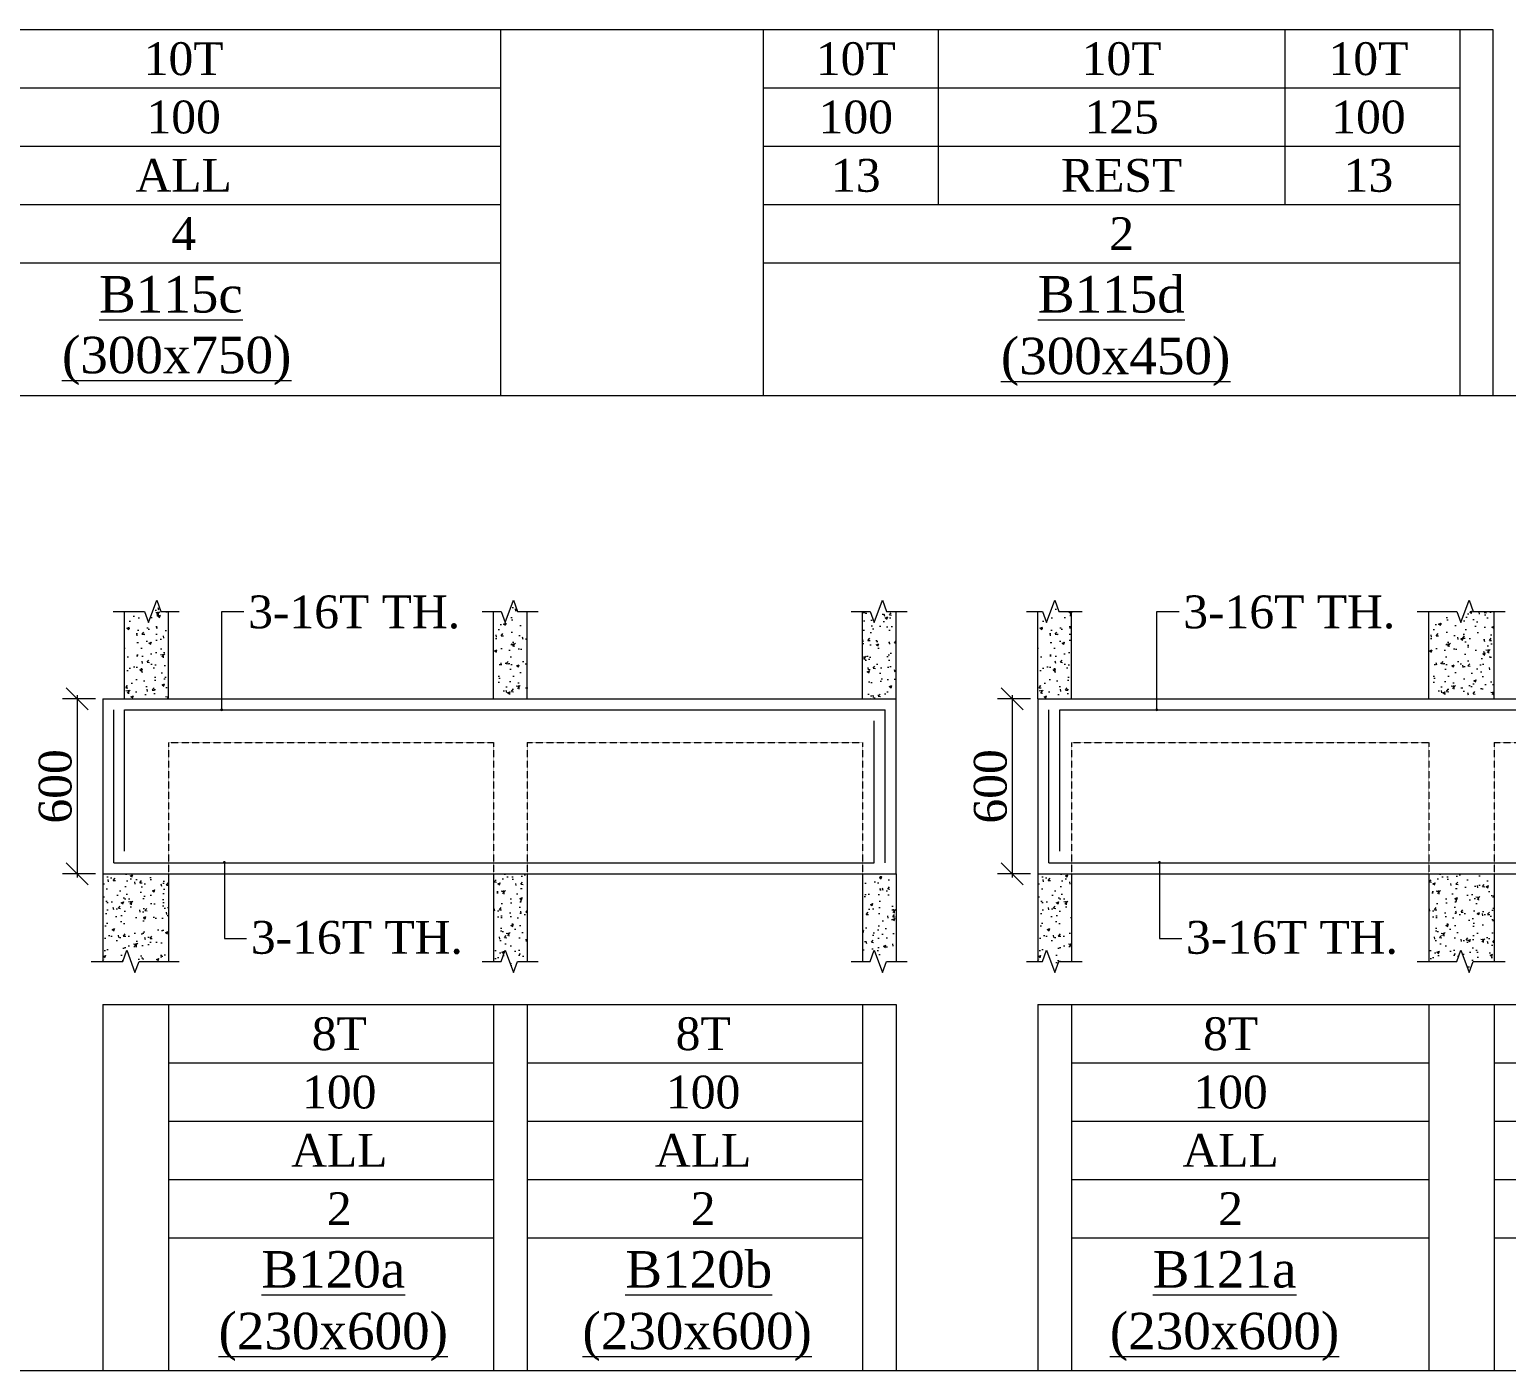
# Model space of a CAD drawing. Header units: millimetres. Extents: x 9781889 to 10654170, y -7832723 to -7608561.
# Drawn here: x 10346951 to 10357078, y -7779380 to -7770183 of the extents above; entities that cross this region are included whole.
import ezdxf
from ezdxf.enums import TextEntityAlignment as Align

# ---------------------------------------------------------------- set-up
doc = ezdxf.new("R2010")
doc.units = ezdxf.units.MM
doc.header["$LTSCALE"] = 10
doc.header["$PDMODE"] = 3
doc.linetypes.add('HIDDEN', pattern=[0.375, 0.25, -0.125])
for name, color, linetype, lineweight in [('S-CUT OUT LINE', 9, 'Continuous', 0), ('S-DIM L.S.', 7, 'Continuous', 0), ('S-HATCH', 8, 'Continuous', 0), ('S-L.S.SECTION', 5, 'Continuous', 0), ('S-L.S.SLAB LINE', 252, 'HIDDEN', 0), ('S-L.S.STEEL', 1, 'Continuous', 9), ('S-SECTION MARK', 7, 'Continuous', 0), ('S-SHEET', 251, 'Continuous', 0), ('S-TEXT', 7, 'Continuous', 0), ('S-TEXT L.S. BEAM NO.', 30, 'Continuous', 0), ('S-TEXT. L.S.', 7, 'Continuous', 0)]:
    doc.layers.add(name, color=color, linetype=linetype, lineweight=lineweight)
doc.styles.add('135', font='arial.ttf', dxfattribs={"width": 0.8, "height": 135})
doc.styles.get("Standard").update_dxf_attribs({"font": 'arial.ttf'})
doc.styles.add('TEXT', font='times.ttf')
doc.dimstyles.new('75', dxfattribs={"dimtxt": 135, "dimasz": 90, "dimexe": 0.1, "dimexo": 0.03, "dimgap": 0.09, "dimtad": 1, "dimdec": 0, "dimzin": 0, "dimdsep": 46, "dimtxsty": '135', "dimblk": 'ARCHTICK', "dimcen": 0.09, "dimclrd": 256, "dimclre": 256, "dimclrt": 256, "dimadec": 0, "dimazin": 0, "dimtfac": 1, "dimtdec": 0, "dimtofl": 0, "dimtmove": 1, "dimatfit": 3, "dimldrblk": 'DOTSMALL', "dimfxl": 1, "dimtolj": 1, "dimtzin": 0, "dimlwd": -1, "dimlwe": -1, "dimarcsym": 0})
doc.dimstyles.new('SETU_1', dxfattribs={"dimtxt": 200, "dimasz": 150, "dimexe": 100, "dimexo": 50, "dimgap": 35, "dimtad": 1, "dimdec": 0, "dimzin": 0, "dimdsep": 46, "dimtxsty": 'Standard', "dimblk": 'OBLIQUE', "dimcen": 150, "dimdle": 25, "dimclrd": 256, "dimclre": 7, "dimclrt": 256, "dimadec": 0, "dimazin": 0, "dimtfac": 1, "dimtdec": 0, "dimtofl": 0, "dimtmove": 1, "dimatfit": 3, "dimfxl": 1, "dimtolj": 1, "dimtzin": 0, "dimlwd": -1, "dimlwe": 5, "dimarcsym": 1})
pattern_1 = [(50, (322776.84, 63975.86), (182.184669, -15.9390855), [19.05, -209.55]), (355, (322776.84, 63975.86), (-35.2434214, 191.0568452), [15.24, -167.6405842]), (100.4514447, (322792.02, 63974.54), (146.941247, 175.117752), [16.1900088, -178.0902446]), (46.1842, (322776.84, 64026.66), (271.079041, -42.042328), [28.575, -314.325]), (96.6355576, (322799.43, 64023.16), (237.404134, 247.4261246), [24.285023, -267.135608]), (351.1841512, (322776.84, 64026.66), (237.404134, 247.4261246), [22.859967, -251.459732]), (21, (322802.24, 64013.96), (151.6143913, -102.2651982), [19.05, -209.55]), (326, (322802.24, 64013.96), (61.8020283, 184.187966), [15.24, -167.64]), (71.451445, (322814.87, 64005.44), (213.4164193, 81.922769), [16.1900088, -178.0899376]), (37.5, (322776.84, 63975.864), (3.08860325, 84.55503887), [0, -165.608, 0, -170.18, 0, -168.275]), (7.5, (322776.84, 63975.86), (66.8196625, 100.1805748), [0, -97.028, 0, -161.798, 0, -64.135]), (327.5, (322720.2, 63975.864), (135.59059517, -5.728744), [0, -63.5, 0, -198.12, 0, -262.89]), (317.5, (322694.8, 63975.86), (148.1291814, 25.426491), [0, -82.55, 0, -131.572, 0, -186.69])]
pattern_2 = [(50, (315373.07, 50868), (182.184669, -15.9390855), [19.05, -209.55]), (355, (315373.07, 50868), (-35.2434214, 191.0568452), [15.24, -167.6405842]), (100.4514447, (315388.26, 50866.67), (146.941247, 175.117752), [16.1900088, -178.0902446]), (46.1842, (315373.07, 50918.8), (271.079041, -42.042328), [28.575, -314.325]), (96.6355576, (315395.66, 50915.3), (237.404134, 247.4261246), [24.285023, -267.135608]), (351.1841512, (315373.07, 50918.8), (237.404134, 247.4261246), [22.859967, -251.459732]), (21, (315398.47, 50906.1), (151.6143913, -102.2651982), [19.05, -209.55]), (326, (315398.47, 50906.1), (61.8020283, 184.187966), [15.24, -167.64]), (71.451445, (315411.11, 50897.58), (213.4164193, 81.922769), [16.1900088, -178.0899376]), (37.5, (315373.075, 50868), (3.08860325, 84.55503887), [0, -165.608, 0, -170.18, 0, -168.275]), (7.5, (315373.075, 50868), (66.8196625, 100.1805748), [0, -97.028, 0, -161.798, 0, -64.135]), (327.5, (315316.43, 50868), (135.59059517, -5.728744), [0, -63.5, 0, -198.12, 0, -262.89]), (317.5, (315291.03, 50868), (148.1291814, 25.426491), [0, -82.55, 0, -131.572, 0, -186.69])]
pattern_3 = [(50, (329188.36, 63975.86), (182.184669, -15.9390855), [19.05, -209.55]), (355, (329188.36, 63975.86), (-35.2434214, 191.0568452), [15.24, -167.6405842]), (100.4514447, (329203.54, 63974.54), (146.941247, 175.117752), [16.1900088, -178.0902446]), (46.1842, (329188.36, 64026.66), (271.079041, -42.042328), [28.575, -314.325]), (96.6355576, (329210.95, 64023.16), (237.404134, 247.4261246), [24.285023, -267.135608]), (351.1841512, (329188.36, 64026.66), (237.404134, 247.4261246), [22.859967, -251.459732]), (21, (329213.76, 64013.96), (151.6143913, -102.2651982), [19.05, -209.55]), (326, (329213.76, 64013.96), (61.8020283, 184.187966), [15.24, -167.64]), (71.451445, (329226.39, 64005.44), (213.4164193, 81.922769), [16.1900088, -178.0899376]), (37.5, (329188.356, 63975.864), (3.08860325, 84.55503887), [0, -165.608, 0, -170.18, 0, -168.275]), (7.5, (329188.36, 63975.86), (66.8196625, 100.1805748), [0, -97.028, 0, -161.798, 0, -64.135]), (327.5, (329131.714, 63975.864), (135.59059517, -5.728744), [0, -63.5, 0, -198.12, 0, -262.89]), (317.5, (329106.31, 63975.86), (148.1291814, 25.426491), [0, -82.55, 0, -131.572, 0, -186.69])]

# ---------------------------------------------------------------- blocks, each defined once
blk = doc.blocks.new('_ArchTick')
at = {"color": 0, "linetype": 'ByBlock', "const_width": 0.15}
blk.add_lwpolyline([(-0.5, -0.5), (0.5, 0.5)], dxfattribs=at)
blk = doc.blocks.new('_Oblique')
at = {"color": 0, "linetype": 'ByBlock', "lineweight": -2}
blk.add_line((-0.5, -0.5), (0.5, 0.5), dxfattribs=at)
blk = doc.blocks.new('*D816')
at = {"layer": 'Defpoints', "color": 0, "transparency": 16777216}
for p in [(10347453, -7774774), (10347278, -7775974), (10347453, -7775974)]:
    blk.add_point(p, dxfattribs=at)
at = {"layer": 'S-DIM L.S.', "color": 7, "lineweight": 5, "transparency": 16777216}
for p, q in [((10347403, -7774774), (10347178, -7774774)), ((10347403, -7775974), (10347178, -7775974))]:
    blk.add_line(p, q, dxfattribs=at)
at = {"layer": 'S-DIM L.S.', "transparency": 16777216}
blk.add_line((10347278, -7774749), (10347278, -7775999), dxfattribs=at)
at = {"layer": 'S-DIM L.S.', "transparency": 16777216, "xscale": 150, "yscale": 150, "zscale": 150}
for p, rotation in [((10347278, -7774774), 90), ((10347278, -7775974), 270)]:
    blk.add_blockref('_Oblique', p, dxfattribs=dict(at, rotation=rotation))
at = {"layer": 'S-DIM L.S.', "transparency": 16777216, "insert": (10347128, -7775374), "char_height": 225, "attachment_point": 5, "rotation": 90, "style": 'TEXT'}
blk.add_mtext('\\A1;600', dxfattribs=at)
blk = doc.blocks.new('*D817')
at = {"layer": 'Defpoints', "color": 0, "transparency": 16777216}
for p in [(10353864, -7774774), (10353689, -7775974), (10353864, -7775974)]:
    blk.add_point(p, dxfattribs=at)
at = {"layer": 'S-DIM L.S.', "color": 7, "lineweight": 5, "transparency": 16777216}
for p, q in [((10353814, -7774774), (10353589, -7774774)), ((10353814, -7775974), (10353589, -7775974))]:
    blk.add_line(p, q, dxfattribs=at)
at = {"layer": 'S-DIM L.S.', "transparency": 16777216}
blk.add_line((10353689, -7774749), (10353689, -7775999), dxfattribs=at)
at = {"layer": 'S-DIM L.S.', "transparency": 16777216, "xscale": 150, "yscale": 150, "zscale": 150}
for p, rotation in [((10353689, -7774774), 90), ((10353689, -7775974), 270)]:
    blk.add_blockref('_Oblique', p, dxfattribs=dict(at, rotation=rotation))
at = {"layer": 'S-DIM L.S.', "transparency": 16777216, "insert": (10353540, -7775374), "char_height": 225, "attachment_point": 5, "rotation": 90, "style": 'TEXT'}
blk.add_mtext('\\A1;600', dxfattribs=at)

msp = doc.modelspace()

# ---------------------------------------------------------------- hatches: boundary and pattern name
at = {"layer": 'S-HATCH'}
h = msp.add_hatch(dxfattribs=at)
h.set_pattern_fill('AR-CONC', color=256)
h.set_pattern_definition([(50, (309111.56, 50868), (182.184669, -15.9390855), [19.05, -209.55]), (355, (309111.56, 50868), (-35.2434214, 191.0568452), [15.24, -167.6405842]), (100.4514447, (309126.74, 50866.67), (146.941247, 175.117752), [16.1900088, -178.0902446]), (46.1842, (309111.56, 50918.8), (271.079041, -42.042328), [28.575, -314.325]), (96.6355576, (309134.15, 50915.3), (237.404134, 247.4261246), [24.285023, -267.135608]), (351.1841512, (309111.56, 50918.8), (237.404134, 247.4261246), [22.859967, -251.459732]), (21, (309136.96, 50906.1), (151.6143913, -102.2651982), [19.05, -209.55]), (326, (309136.96, 50906.1), (61.8020283, 184.187966), [15.24, -167.64]), (71.451445, (309149.6, 50897.58), (213.4164193, 81.922769), [16.1900088, -178.0899376]), (37.5, (309111.56, 50868), (3.08860325, 84.55503887), [0, -165.608, 0, -170.18, 0, -168.275]), (7.5, (309111.56, 50868), (66.8196625, 100.1805748), [0, -97.028, 0, -161.798, 0, -64.135]), (327.5, (309054.92, 50868), (135.59059517, -5.728744), [0, -63.5, 0, -198.12, 0, -262.89]), (317.5, (309029.52, 50868), (148.1291814, 25.426491), [0, -82.55, 0, -131.572, 0, -186.69])])
h.paths.add_polyline_path([(10347602.9, -7774773.8), (10347902.9, -7774773.8), (10347902.9, -7774173.8), (10347851.5, -7774173.8), (10347823.6, -7774096.9), (10347767.6, -7774250.6), (10347739.6, -7774173.8), (10347602.9, -7774173.8)])
h = msp.add_hatch(dxfattribs=at)
h.set_pattern_fill('AR-CONC', color=256)
h.set_pattern_definition(pattern_1)
h.paths.add_polyline_path([(10350132.8, -7774773.8), (10350362.8, -7774773.8), (10350362.8, -7774173.8), (10350296.8, -7774173.8), (10350268.8, -7774096.9), (10350212.9, -7774250.6), (10350184.9, -7774173.8), (10350132.8, -7774173.8)])
h = msp.add_hatch(dxfattribs=at)
h.set_pattern_fill('AR-CONC', color=256)
h.set_pattern_definition(pattern_1)
h.paths.add_polyline_path([(10352662.8, -7774773.8), (10352892.8, -7774773.8), (10352892.8, -7774173.8), (10352826.8, -7774173.8), (10352798.8, -7774096.9), (10352742.9, -7774250.6), (10352714.9, -7774173.8), (10352662.8, -7774173.8)])
h = msp.add_hatch(dxfattribs=at)
h.set_pattern_fill('AR-CONC', color=256)
h.set_pattern_definition(pattern_2)
h.paths.add_polyline_path([(10353864.4, -7774773.8), (10354094.4, -7774773.8), (10354094.4, -7774173.8), (10354007.9, -7774173.8), (10353979.9, -7774096.9), (10353924, -7774250.6), (10353896, -7774173.8), (10353864.4, -7774173.8)])
h = msp.add_hatch(dxfattribs=at)
h.set_pattern_fill('AR-CONC', color=256)
h.set_pattern_definition(pattern_3)
h.paths.add_polyline_path([(10356544.4, -7774773.8), (10356994.4, -7774773.8), (10356994.4, -7774173.8), (10356849.2, -7774173.8), (10356821.3, -7774096.9), (10356765.3, -7774250.6), (10356737.3, -7774173.8), (10356544.4, -7774173.8)])
h = msp.add_hatch(dxfattribs=at)
h.set_pattern_fill('AR-CONC', color=256)
h.set_pattern_definition([(50, (308961.56, 50868), (182.184669, -15.9390855), [19.05, -209.55]), (355, (308961.56, 50868), (-35.2434214, 191.0568452), [15.24, -167.6405842]), (100.4514447, (308976.74, 50866.67), (146.941247, 175.117752), [16.1900088, -178.0902446]), (46.1842, (308961.56, 50918.8), (271.079041, -42.042328), [28.575, -314.325]), (96.6355576, (308984.15, 50915.3), (237.404134, 247.4261246), [24.285023, -267.135608]), (351.1841512, (308961.56, 50918.8), (237.404134, 247.4261246), [22.859967, -251.459732]), (21, (308986.96, 50906.1), (151.6143913, -102.2651982), [19.05, -209.55]), (326, (308986.96, 50906.1), (61.8020283, 184.187966), [15.24, -167.64]), (71.451445, (308999.6, 50897.58), (213.4164193, 81.922769), [16.1900088, -178.0899376]), (37.5, (308961.56, 50868), (3.08860325, 84.55503887), [0, -165.608, 0, -170.18, 0, -168.275]), (7.5, (308961.56, 50868), (66.8196625, 100.1805748), [0, -97.028, 0, -161.798, 0, -64.135]), (327.5, (308904.92, 50868), (135.59059517, -5.728744), [0, -63.5, 0, -198.12, 0, -262.89]), (317.5, (308879.52, 50868), (148.1291814, 25.426491), [0, -82.55, 0, -131.572, 0, -186.69])])
h.paths.add_polyline_path([(10347452.9, -7776573.8), (10347589.6, -7776573.8), (10347617.6, -7776496.9), (10347673.6, -7776650.6), (10347701.5, -7776573.8), (10347902.9, -7776573.8), (10347902.9, -7775973.8), (10347452.9, -7775973.8)])
h = msp.add_hatch(dxfattribs=at)
h.set_pattern_fill('AR-CONC', color=256)
h.set_pattern_definition(pattern_1)
h.paths.add_polyline_path([(10350132.8, -7776573.8), (10350184.9, -7776573.8), (10350212.9, -7776496.9), (10350268.8, -7776650.6), (10350296.8, -7776573.8), (10350362.8, -7776573.8), (10350362.8, -7775973.8), (10350132.8, -7775973.8)])
h = msp.add_hatch(dxfattribs=at)
h.set_pattern_fill('AR-CONC', color=256)
h.set_pattern_definition(pattern_1)
h.paths.add_polyline_path([(10352892.8, -7775973.8), (10352662.8, -7775973.8), (10352662.8, -7776573.8), (10352714.9, -7776573.8), (10352742.9, -7776496.9), (10352798.8, -7776650.6), (10352826.8, -7776573.8), (10352892.8, -7776573.8)])
h = msp.add_hatch(dxfattribs=at)
h.set_pattern_fill('AR-CONC', color=256)
h.set_pattern_definition(pattern_2)
h.paths.add_polyline_path([(10353924, -7776496.9), (10353979.9, -7776650.6), (10354007.9, -7776573.8), (10354094.4, -7776573.8), (10354094.4, -7775973.8), (10353864.4, -7775973.8), (10353864.4, -7776573.8), (10353896, -7776573.8)])
h = msp.add_hatch(dxfattribs=at)
h.set_pattern_fill('AR-CONC', color=256)
h.set_pattern_definition(pattern_3)
h.paths.add_polyline_path([(10356544.4, -7776573.8), (10356737.3, -7776573.8), (10356765.3, -7776496.9), (10356821.3, -7776650.6), (10356849.2, -7776573.8), (10356994.4, -7776573.8), (10356994.4, -7775973.8), (10356544.4, -7775973.8)])

# ---------------------------------------------------------------- linework, layer by layer
at = {"layer": 'S-CUT OUT LINE', "color": 5, "elevation": 0}
for points in [[(10347524.6, -7774173.8), (10347739.6, -7774173.8), (10347767.6, -7774250.6), (10347823.6, -7774096.9), (10347851.5, -7774173.8), (10347977.9, -7774173.8)], [(10350054.6, -7774173.8), (10350184.9, -7774173.8), (10350212.9, -7774250.6), (10350268.8, -7774096.9), (10350296.8, -7774173.8), (10350437.8, -7774173.8)], [(10352584.6, -7774173.8), (10352714.9, -7774173.8), (10352742.9, -7774250.6), (10352798.8, -7774096.9), (10352826.8, -7774173.8), (10352967.8, -7774173.8)], [(10353786.1, -7774173.8), (10353896, -7774173.8), (10353924, -7774250.6), (10353979.9, -7774096.9), (10354007.9, -7774173.8), (10354169.4, -7774173.8)], [(10356466.1, -7774173.8), (10356737.3, -7774173.8), (10356765.3, -7774250.6), (10356821.3, -7774096.9), (10356849.2, -7774173.8), (10357069.4, -7774173.8)], [(10347374.6, -7776573.8), (10347589.6, -7776573.8), (10347617.6, -7776496.9), (10347673.6, -7776650.6), (10347701.5, -7776573.8), (10347977.9, -7776573.8)], [(10350054.6, -7776573.8), (10350184.9, -7776573.8), (10350212.9, -7776496.9), (10350268.8, -7776650.6), (10350296.8, -7776573.8), (10350437.8, -7776573.8)], [(10352584.6, -7776573.8), (10352714.9, -7776573.8), (10352742.9, -7776496.9), (10352798.8, -7776650.6), (10352826.8, -7776573.8), (10352967.8, -7776573.8)], [(10353786.1, -7776573.8), (10353896, -7776573.8), (10353924, -7776496.9), (10353979.9, -7776650.6), (10354007.9, -7776573.8), (10354169.4, -7776573.8)], [(10356466.1, -7776573.8), (10356737.3, -7776573.8), (10356765.3, -7776496.9), (10356821.3, -7776650.6), (10356849.2, -7776573.8), (10357069.4, -7776573.8)]]:
    msp.add_lwpolyline(points, dxfattribs=at)
at = {"layer": 'S-L.S.SECTION'}
for p, q in [((10347602.9, -7774773.8, 0), (10347602.9, -7774173.8, 0)), ((10347902.9, -7774773.8, 0), (10347902.9, -7774173.8, 0)), ((10350132.8, -7774773.8, 0), (10350132.8, -7774173.8, 0)), ((10350362.8, -7774773.8, 0), (10350362.8, -7774173.8, 0)), ((10352662.8, -7774773.8, 0), (10352662.8, -7774173.8, 0)), ((10352892.8, -7774773.8, 0), (10352892.8, -7774173.8, 0)), ((10353864.4, -7774773.8, 0), (10353864.4, -7774173.8, 0)), ((10354094.4, -7774773.8, 0), (10354094.4, -7774173.8, 0)), ((10356544.4, -7774773.8, 0), (10356544.4, -7774173.8, 0)), ((10356994.4, -7774773.8, 0), (10356994.4, -7774173.8, 0)), ((10347452.8, -7774773.8, 0), (10352892.8, -7774773.8, 0)), ((10347452.9, -7774773.8, 0), (10347452.9, -7775973.8, 0)), ((10352892.8, -7775973.8, 0), (10352892.8, -7774773.8, 0)), ((10353864.4, -7774773.8, 0), (10359454.4, -7774773.8, 0)), ((10353864.4, -7774773.8, 0), (10353864.4, -7775973.8, 0)), ((10347452.8, -7775973.8, 0), (10352892.8, -7775973.8, 0)), ((10347452.9, -7775973.8, 0), (10347452.9, -7776573.8, 0)), ((10347902.9, -7775973.8, 0), (10347902.9, -7776573.8, 0)), ((10350132.8, -7775973.8, 0), (10350132.8, -7776573.8, 0)), ((10350362.8, -7775973.8, 0), (10350362.8, -7776573.8, 0)), ((10352662.8, -7775973.8, 0), (10352662.8, -7776573.8, 0)), ((10352892.8, -7775973.8, 0), (10352892.8, -7776573.8, 0)), ((10353864.4, -7775973.8, 0), (10359004.4, -7775973.8, 0)), ((10353864.4, -7775973.8, 0), (10353864.4, -7776573.8, 0)), ((10354094.4, -7775973.8, 0), (10354094.4, -7776573.8, 0)), ((10356544.4, -7775973.8, 0), (10356544.4, -7776573.8, 0)), ((10356994.4, -7775973.8, 0), (10356994.4, -7776573.8, 0))]:
    msp.add_line(p, q, dxfattribs=at)
at = {"layer": 'S-L.S.SLAB LINE', "ltscale": 0.3}
for p, q in [((10347452.8, -7775073.8, 0), (10347452.9, -7775073.8, 0)), ((10347902.9, -7775073.8, 0), (10347902.9, -7775973.8, 0)), ((10347902.9, -7775073.8, 0), (10350132.8, -7775073.8, 0)), ((10350132.8, -7775073.8, 0), (10350132.8, -7775973.8, 0)), ((10350362.8, -7775073.8, 0), (10352662.8, -7775073.8, 0)), ((10350362.8, -7775073.8, 0), (10350362.8, -7775973.8, 0)), ((10352662.8, -7775073.8, 0), (10352662.8, -7775973.8, 0)), ((10353864.4, -7775073.8, 0), (10353864.4, -7775073.8, 0)), ((10354094.4, -7775073.8, 0), (10354094.4, -7775973.8, 0)), ((10354094.4, -7775073.8, 0), (10356544.4, -7775073.8, 0)), ((10356544.4, -7775073.8, 0), (10356544.4, -7775973.8, 0)), ((10356994.4, -7775073.8, 0), (10359004.4, -7775073.8, 0)), ((10356994.4, -7775073.8, 0), (10356994.4, -7775973.8, 0))]:
    msp.add_line(p, q, dxfattribs=at)
at = {"layer": 'S-L.S.STEEL'}
for p, q in [((10347527.8, -7775898.8, 0), (10347527.8, -7774848.8, 0)), ((10347602.8, -7774848.8, 0), (10352817.8, -7774848.8, 0)), ((10347602.8, -7775819.1, 0), (10347602.8, -7774848.8, 0)), ((10352742.8, -7775898.8, 0), (10352742.8, -7774923.8, 0)), ((10352817.8, -7775898.8, 0), (10352817.8, -7774848.8, 0)), ((10353939.4, -7775898.8, 0), (10353939.4, -7774848.8, 0)), ((10354014.4, -7774848.8, 0), (10359379.4, -7774848.8, 0)), ((10354014.4, -7775819.1, 0), (10354014.4, -7774848.8, 0)), ((10347527.8, -7775898.8, 0), (10352742.8, -7775898.8, 0)), ((10353939.4, -7775898.8, 0), (10359304.4, -7775898.8, 0))]:
    msp.add_line(p, q, dxfattribs=at)
at = {"layer": 'S-SHEET'}
for p, q in [((10334376.2, -7770183.4, 0), (10356985, -7770183.4, 0)), ((10350181.2, -7770183.4, 0), (10350181.2, -7772692.7, 0)), ((10351981.2, -7770183.4, 0), (10351981.2, -7772692.7, 0)), ((10353181.2, -7770183.4, 0), (10353181.2, -7771383.4, 0)), ((10355559.1, -7770183.4, 0), (10355559.1, -7771383.4, 0)), ((10356759.1, -7770183.4, 0), (10356759.1, -7772692.7, 0)), ((10356985, -7770183.4, 0), (10356985, -7772692.7, 0)), ((10345696.2, -7770583.4, 0), (10350181.2, -7770583.4, 0)), ((10351981.2, -7770583.4, 0), (10356759.1, -7770583.4, 0)), ((10345696.2, -7770983.4, 0), (10350181.2, -7770983.4, 0)), ((10351981.2, -7770983.4, 0), (10356759.1, -7770983.4, 0)), ((10345696.2, -7771383.4, 0), (10350181.2, -7771383.4, 0)), ((10351981.2, -7771383.4, 0), (10356759.1, -7771383.4, 0)), ((10345696.2, -7771783.4, 0), (10350181.2, -7771783.4, 0)), ((10351981.2, -7771783.4, 0), (10356759.1, -7771783.4, 0)), ((10316143.4, -7772692.7), (10367477.6, -7772692.7)), ((10334376.2, -7772692.7), (10356985, -7772692.7, 0)), ((10347452.8, -7776870.3, 0), (10352892.8, -7776870.3, 0)), ((10347452.8, -7776870.3, 0), (10347452.8, -7779379.6, 0)), ((10347902.8, -7776870.3, 0), (10347902.8, -7779379.6, 0)), ((10350132.8, -7776870.3, 0), (10350132.8, -7779379.6, 0)), ((10350362.8, -7776870.3, 0), (10350362.8, -7779379.6, 0)), ((10352662.8, -7776870.3, 0), (10352662.8, -7779379.6, 0)), ((10352892.8, -7776870.3, 0), (10352892.8, -7779379.6, 0)), ((10353864.4, -7776870.3, 0), (10359454.4, -7776870.3, 0)), ((10353864.4, -7776870.3, 0), (10353864.4, -7779379.6, 0)), ((10354094.4, -7776870.3, 0), (10354094.4, -7779379.6, 0)), ((10356544.4, -7776870.3, 0), (10356544.4, -7779379.6, 0)), ((10356994.4, -7776870.3, 0), (10356994.4, -7779379.6, 0)), ((10347902.8, -7777270.3, 0), (10350132.8, -7777270.3, 0)), ((10350362.8, -7777270.3, 0), (10352662.8, -7777270.3, 0)), ((10354094.4, -7777270.3, 0), (10356544.4, -7777270.3, 0)), ((10356994.4, -7777270.3, 0), (10359004.4, -7777270.3, 0)), ((10347902.8, -7777670.3, 0), (10350132.8, -7777670.3, 0)), ((10350362.8, -7777670.3, 0), (10352662.8, -7777670.3, 0)), ((10354094.4, -7777670.3, 0), (10356544.4, -7777670.3, 0)), ((10356994.4, -7777670.3, 0), (10359004.4, -7777670.3, 0)), ((10347902.8, -7778070.3, 0), (10350132.8, -7778070.3, 0)), ((10350362.8, -7778070.3, 0), (10352662.8, -7778070.3, 0)), ((10354094.4, -7778070.3, 0), (10356544.4, -7778070.3, 0)), ((10356994.4, -7778070.3, 0), (10359004.4, -7778070.3, 0)), ((10347902.8, -7778470.3, 0), (10350132.8, -7778470.3, 0)), ((10350362.8, -7778470.3, 0), (10352662.8, -7778470.3, 0)), ((10354094.4, -7778470.3, 0), (10356544.4, -7778470.3, 0)), ((10356994.4, -7778470.3, 0), (10359004.4, -7778470.3, 0)), ((10316143.4, -7779379.6), (10367477.6, -7779379.6)), ((10347452.8, -7779379.6, 0), (10352892.8, -7779379.6, 0)), ((10353864.4, -7779379.6, 0), (10359454.4, -7779379.6, 0))]:
    msp.add_line(p, q, dxfattribs=at)

# ---------------------------------------------------------------- texts
at = {"layer": 'S-TEXT', "linetype": 'ByBlock', "style": 'TEXT'}
for s, p in [('10T', (10348007.7, -7770383.4, 0)), ('10T', (10352616.4, -7770383.4, 0)), ('10T', (10354439.2, -7770383.4, 0)), ('10T', (10356131.5, -7770383.4, 0)), ('100', (10348007.7, -7770783.4, 0)), ('100', (10352616.4, -7770783.4, 0)), ('125', (10354439.2, -7770783.4, 0)), ('100', (10356131.5, -7770783.4, 0)), ('ALL', (10348007.7, -7771183.4, 0)), ('13', (10352616.4, -7771183.4, 0)), ('REST', (10354439.2, -7771183.4, 0)), ('13', (10356131.5, -7771183.4, 0)), ('4', (10348007.7, -7771583.4, 0)), ('2', (10354439.2, -7771583.4, 0)), ('8T', (10349074.8, -7777070.3, 0)), ('8T', (10351569.8, -7777070.3, 0)), ('8T', (10355186, -7777070.3, 0)), ('100', (10349074.8, -7777470.3, 0)), ('100', (10351569.8, -7777470.3, 0)), ('100', (10355186, -7777470.3, 0)), ('ALL', (10349074.8, -7777870.3, 0)), ('ALL', (10351569.8, -7777870.3, 0)), ('ALL', (10355186, -7777870.3, 0)), ('2', (10349074.8, -7778270.3, 0)), ('2', (10351569.8, -7778270.3, 0)), ('2', (10355186, -7778270.3, 0))]:
    msp.add_text(s, height=225, dxfattribs=at).set_placement(p, align=Align.MIDDLE_CENTER)
at = {"layer": 'S-TEXT L.S. BEAM NO.', "color": 91, "linetype": 'ByBlock', "style": 'TEXT'}
for s, p in [('%%UB115c', (10347427.4, -7772124.1, 0)), ('%%U(300x750)', (10347173.3, -7772540.5, 0))]:
    msp.add_text(s, height=250, dxfattribs=at).set_placement(p)
at = {"layer": 'S-TEXT L.S. BEAM NO.', "color": 35, "linetype": 'ByBlock', "style": 'TEXT'}
for s, p in [('%%UB115d', (10353865, -7772124.1, 0)), ('%%U(300x450)', (10353611.4, -7772547.1, 0))]:
    msp.add_text(s, height=250, dxfattribs=at).set_placement(p)
at = {"layer": 'S-TEXT L.S. BEAM NO.', "color": 1, "linetype": 'ByBlock', "style": 'TEXT'}
for s, p in [('%%UB120a', (10348540.9, -7778810.9, 0)), ('%%UB120b', (10351035.9, -7778810.9, 0)), ('%%UB121a', (10354652.2, -7778810.9, 0)), ('%%U(230x600)', (10348247, -7779233.9, 0)), ('%%U(230x600)', (10350742, -7779233.9, 0)), ('%%U(230x600)', (10354358.2, -7779233.9, 0))]:
    msp.add_text(s, height=250, dxfattribs=at).set_placement(p)
at = {"layer": 'S-TEXT. L.S.', "style": 'TEXT'}
for p in [(10348450.1, -7774289.5, 0), (10354861.7, -7774289.5, 0), (10348468.5, -7776521.6, 0), (10354880, -7776521.6, 0)]:
    msp.add_text('3-16T TH.', height=225, dxfattribs=at).set_placement(p)

# ---------------------------------------------------------------- dimensions: what is measured, and where the dimension line sits
at = {"layer": 'S-DIM L.S.', "color": 7}
for base, p1, p2, picture, middle in [((10347277.7, -7775973.8, 0), (10347452.8, -7774773.8, 0), (10347452.8, -7775973.8, 0), '*D816', (10347128.2, -7775373.8, 0)), ((10353689.2, -7775973.8, 0), (10353864.4, -7774773.8, 0), (10353864.4, -7775973.8, 0), '*D817', (10353539.8, -7775373.8, 0))]:
    dim = msp.add_linear_dim(base=base, p1=p1, p2=p2, angle=90, dimstyle='SETU_1', override={"dimtxt": 225, "dimlfac": 0.5, "dimtxsty": 'TEXT'}, dxfattribs=at)
    dim.commit()
    dim.dimension.update_dxf_attribs({"geometry": picture, "text_midpoint": middle})

# ---------------------------------------------------------------- leaders
at = {"layer": 'S-SECTION MARK'}
for points in [[(10348268.5, -7774848.8, 0), (10348268.5, -7774174.4, 0), (10348421, -7774174.4, 0)], [(10354680, -7774848.8, 0), (10354680, -7774174.4, 0), (10354832.6, -7774174.4, 0)], [(10348286.8, -7775894.8, 0), (10348286.8, -7776416.8, 0), (10348439.4, -7776416.8, 0)], [(10354698.3, -7775894.8, 0), (10354698.3, -7776416.8, 0), (10354850.9, -7776416.8, 0)]]:
    msp.add_leader(points, dimstyle='75', override={"dimasz": 75}, dxfattribs=at)

doc.saveas('drawing.dxf')
